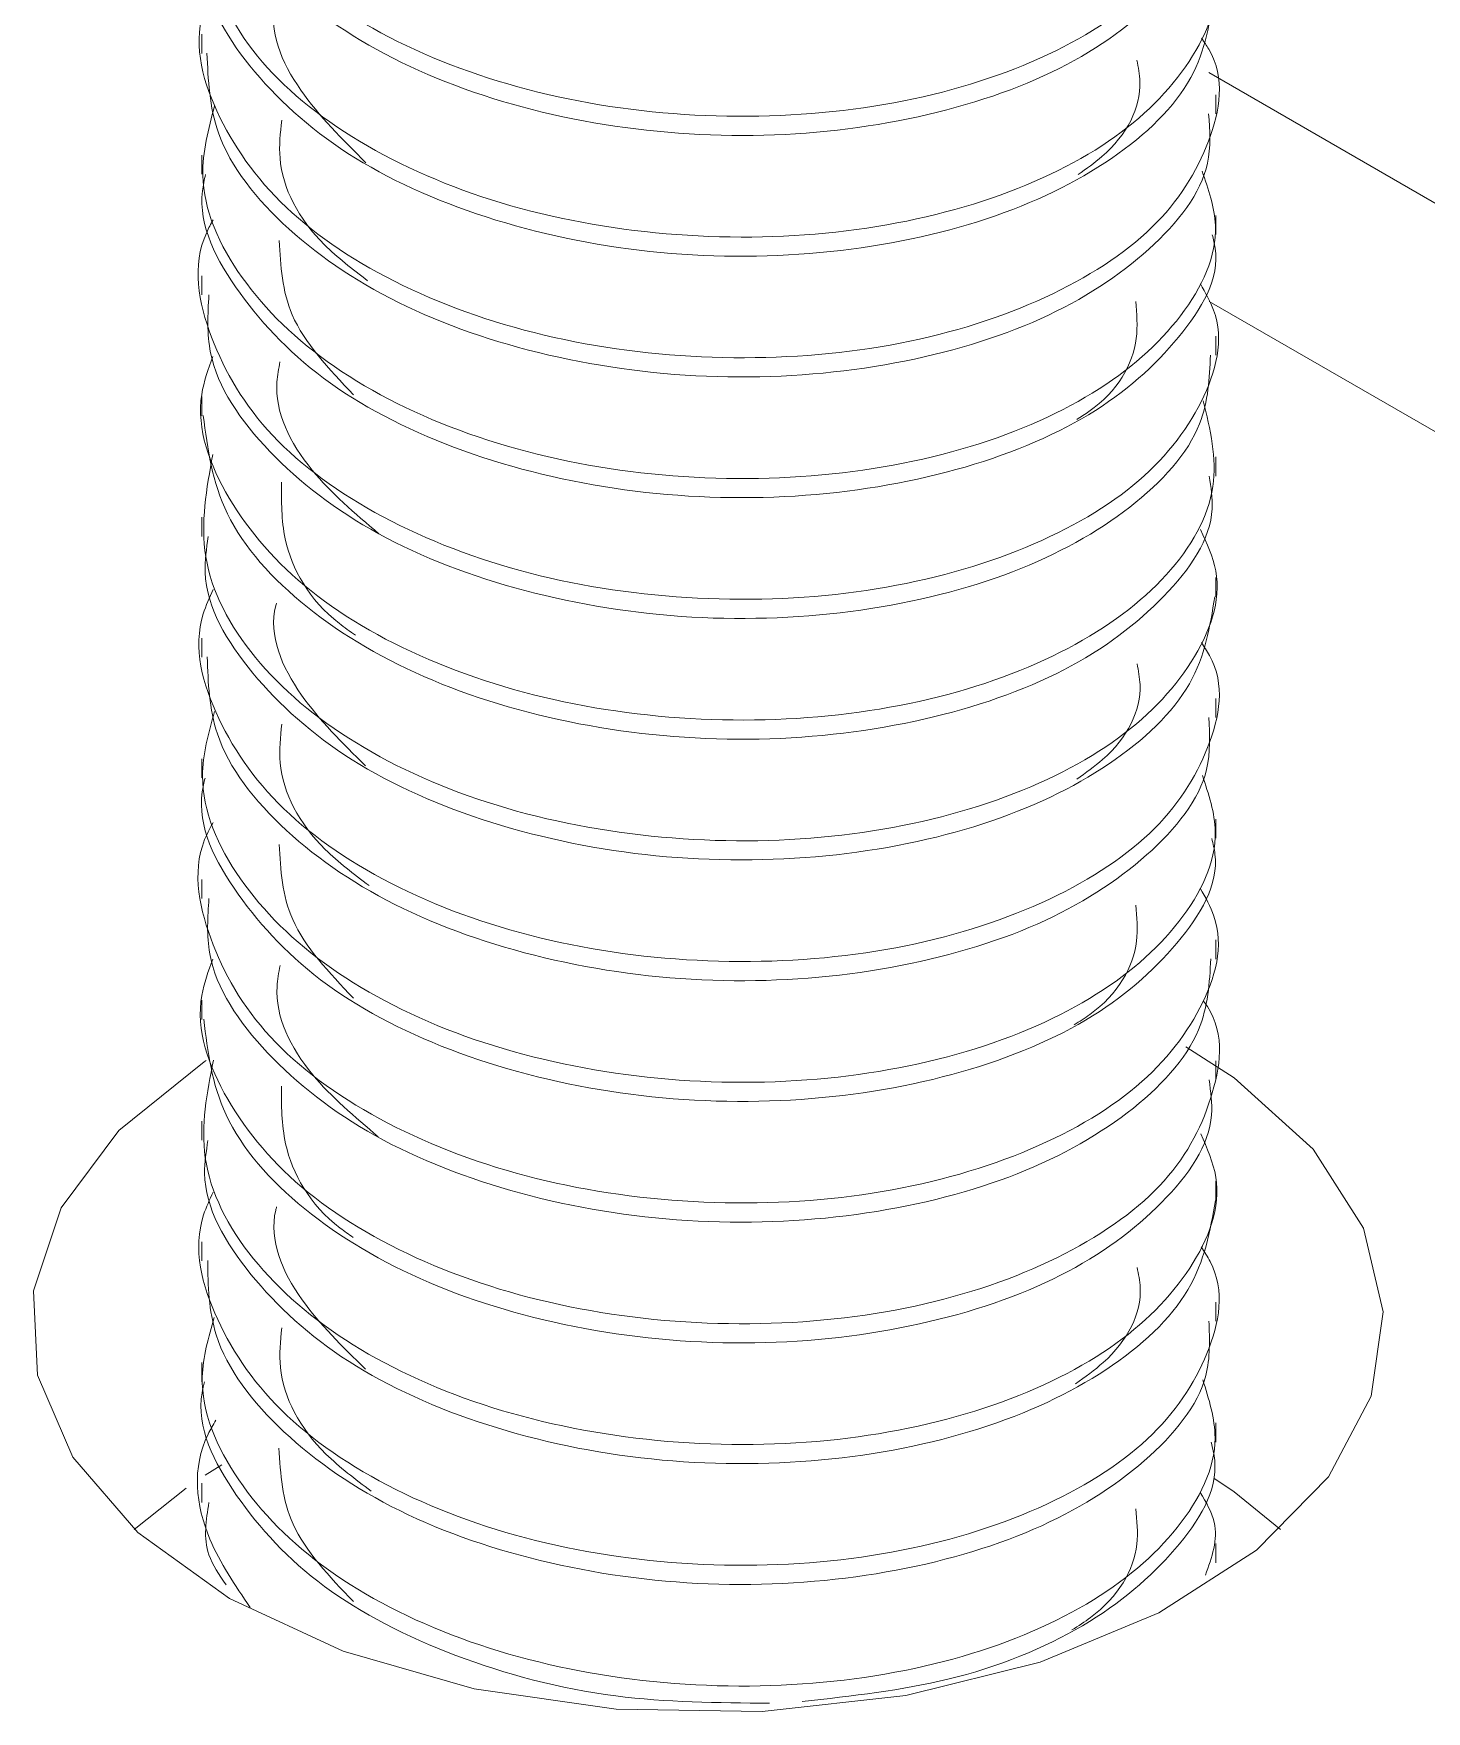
# Model space of a CAD drawing. Extents: x -976302 to -776254, y 5665 to 231437.
# Drawn here: x -787115.3 to -787032.4, y 80537.9 to 80637.8 of the extents above; entities that cross this region are included whole.
import ezdxf

# ---------------------------------------------------------------- set-up
doc = ezdxf.new("R2010")
doc.units = 0
doc.header["$LTSCALE"] = 1000
doc.header["$MEASUREMENT"] = 0

msp = doc.modelspace()

# ---------------------------------------------------------------- linework, layer by layer
at = {"linetype": 'Continuous', "lineweight": 15}
for p, q in [((-787105.33, 80637.789), (-787105.33, 80636.648)), ((-787105.33, 80637.789), (-787105.33, 80636.648)), ((-786916.319, 80561.012), (-787045.367, 80635.51)), ((-786916.319, 80561.012), (-787045.367, 80635.51)), ((-787044.943, 80633.055), (-787044.943, 80634.189)), ((-787044.943, 80633.055), (-787044.943, 80634.189)), ((-787105.33, 80630.597), (-787105.33, 80629.455)), ((-787105.33, 80630.597), (-787105.33, 80629.455)), ((-787044.943, 80625.86), (-787044.943, 80627.004)), ((-787044.943, 80625.86), (-787044.943, 80627.004)), ((-787105.33, 80623.404), (-787105.33, 80622.269)), ((-787105.33, 80623.404), (-787105.33, 80622.269)), ((-786936.446, 80559.019), (-787045.341, 80621.883)), ((-786936.446, 80559.019), (-787045.341, 80621.883)), ((-787044.943, 80618.67), (-787044.943, 80619.809)), ((-787044.943, 80618.67), (-787044.943, 80619.809)), ((-787105.33, 80616.219), (-787105.33, 80615.072)), ((-787105.33, 80616.219), (-787105.33, 80615.072)), ((-787044.943, 80611.482), (-787044.943, 80612.619)), ((-787044.943, 80611.482), (-787044.943, 80612.619)), ((-787105.33, 80609.022), (-787105.33, 80607.886)), ((-787105.33, 80609.022), (-787105.33, 80607.886)), ((-787044.943, 80604.285), (-787044.943, 80605.432)), ((-787044.943, 80604.285), (-787044.943, 80605.432)), ((-787105.33, 80601.834), (-787105.33, 80600.695)), ((-787105.33, 80601.834), (-787105.33, 80600.695)), ((-787044.943, 80597.101), (-787044.943, 80598.236)), ((-787044.943, 80597.101), (-787044.943, 80598.236)), ((-787105.33, 80594.644), (-787105.33, 80593.501)), ((-787105.33, 80594.644), (-787105.33, 80593.501)), ((-787044.943, 80589.907), (-787044.943, 80591.05)), ((-787044.943, 80589.907), (-787044.943, 80591.05)), ((-787105.33, 80587.45), (-787105.33, 80586.315)), ((-787105.33, 80587.45), (-787105.33, 80586.315)), ((-787044.943, 80582.716), (-787044.943, 80583.856)), ((-787044.943, 80582.716), (-787044.943, 80583.856)), ((-787105.33, 80580.265), (-787105.33, 80579.119)), ((-787105.33, 80580.265), (-787105.33, 80579.119)), ((-787044.943, 80575.528), (-787044.943, 80576.664)), ((-787044.943, 80575.528), (-787044.943, 80576.664)), ((-787105.33, 80573.068), (-787105.33, 80571.932)), ((-787105.33, 80573.068), (-787105.33, 80571.932)), ((-787044.943, 80568.331), (-787044.943, 80569.479)), ((-787044.943, 80568.331), (-787044.943, 80569.479)), ((-787105.33, 80565.88), (-787105.33, 80564.741)), ((-787105.33, 80565.88), (-787105.33, 80564.741)), ((-787044.943, 80561.147), (-787044.943, 80562.282)), ((-787044.943, 80561.147), (-787044.943, 80562.282)), ((-787105.33, 80558.69), (-787105.33, 80557.546)), ((-787105.33, 80558.69), (-787105.33, 80557.546)), ((-787044.943, 80553.953), (-787044.943, 80555.095)), ((-787044.943, 80553.953), (-787044.943, 80555.095)), ((-787104.128, 80552.594), (-787105.119, 80551.982)), ((-787104.128, 80552.594), (-787105.119, 80551.982)), ((-787106.265, 80551.216), (-787109.349, 80548.746)), ((-787106.265, 80551.216), (-787109.349, 80548.746)), ((-787105.33, 80551.496), (-787105.33, 80550.361)), ((-787105.33, 80551.496), (-787105.33, 80550.361)), ((-787044.943, 80546.762), (-787044.943, 80547.902)), ((-787044.943, 80546.762), (-787044.943, 80547.902))]:
    msp.add_line(p, q, dxfattribs=at)
at = {"linetype": 'Continuous', "lineweight": 15, "flags": 128}
for points in [[(-787046.732, 80577.494), (-787043.843, 80575.634), (-787039.155, 80571.399), (-787036.153, 80566.682), (-787034.978, 80561.703), (-787035.684, 80556.694), (-787038.239, 80551.89), (-787042.524, 80547.515), (-787048.337, 80543.774), (-787055.407, 80540.843), (-787063.404, 80538.857), (-787071.953, 80537.91), (-787080.655, 80538.046), (-787089.103, 80539.259), (-787096.902, 80541.491), (-787103.687, 80544.64)], [(-787046.732, 80577.494), (-787043.843, 80575.634), (-787039.155, 80571.399), (-787036.153, 80566.682), (-787034.978, 80561.703), (-787035.684, 80556.694), (-787038.239, 80551.89), (-787042.524, 80547.515), (-787048.337, 80543.774), (-787055.407, 80540.843), (-787063.404, 80538.857), (-787071.953, 80537.91), (-787080.655, 80538.046), (-787089.103, 80539.259), (-787096.902, 80541.491), (-787103.687, 80544.64)], [(-787103.687, 80544.64), (-787109.141, 80548.557), (-787113.009, 80553.059), (-787115.11, 80557.936), (-787115.346, 80562.96), (-787113.705, 80567.895), (-787110.265, 80572.511), (-787105.187, 80576.593), (-787105.07, 80576.668)], [(-787103.687, 80544.64), (-787109.141, 80548.557), (-787113.009, 80553.059), (-787115.11, 80557.936), (-787115.346, 80562.96), (-787113.705, 80567.895), (-787110.265, 80572.511), (-787105.187, 80576.593), (-787105.07, 80576.668)], [(-787041.093, 80548.746), (-787043.843, 80550.98), (-787045.053, 80551.808)], [(-787041.093, 80548.746), (-787043.843, 80550.98), (-787045.053, 80551.808)]]:
    msp.add_lwpolyline(points, dxfattribs=at)
at = {"linetype": 'Continuous', "lineweight": 15}
for points, knots in [([(-787104.682, 80654.497), (-787104.951, 80653.71), (-787105.92, 80650.881), (-787104.011, 80645.818), (-787099.141, 80640.27), (-787091.348, 80635.901), (-787081.78, 80633.267), (-787071.444, 80632.604), (-787061.538, 80633.892), (-787053.14, 80637.053), (-787047.317, 80641.519), (-787044.442, 80646.71), (-787045.302, 80650.106), (-787045.701, 80651.683)], [0, 0, 0, 0, 0.037575, 0.135097, 0.232643, 0.330163, 0.427695, 0.525225, 0.622748, 0.720288, 0.817806, 0.915356, 1, 1, 1, 1]), ([(-787104.682, 80654.497), (-787104.951, 80653.71), (-787105.92, 80650.881), (-787104.011, 80645.818), (-787099.141, 80640.27), (-787091.348, 80635.901), (-787081.78, 80633.267), (-787071.444, 80632.604), (-787061.538, 80633.892), (-787053.14, 80637.053), (-787047.317, 80641.519), (-787044.442, 80646.71), (-787045.302, 80650.106), (-787045.701, 80651.683)], [0, 0, 0, 0, 0.037575, 0.135097, 0.232643, 0.330163, 0.427695, 0.525225, 0.622748, 0.720288, 0.817806, 0.915356, 1, 1, 1, 1]), ([(-787045.322, 80647.423), (-787045.217, 80646.823), (-787044.792, 80644.396), (-787047.561, 80640.259), (-787053.363, 80635.735), (-787061.858, 80632.72), (-787071.793, 80631.437), (-787082.117, 80632.203), (-787091.666, 80634.896), (-787099.28, 80639.274), (-787104.381, 80644.885), (-787104.987, 80648.999), (-787105.286, 80651.029)], [0, 0, 0, 0, 0.035306, 0.1428, 0.250314, 0.357803, 0.465326, 0.57282, 0.680326, 0.787822, 0.895312, 1, 1, 1, 1]), ([(-787045.322, 80647.423), (-787045.217, 80646.823), (-787044.792, 80644.396), (-787047.561, 80640.259), (-787053.363, 80635.735), (-787061.858, 80632.72), (-787071.793, 80631.437), (-787082.117, 80632.203), (-787091.666, 80634.896), (-787099.28, 80639.274), (-787104.381, 80644.885), (-787104.987, 80648.999), (-787105.286, 80651.029)], [0, 0, 0, 0, 0.035306, 0.1428, 0.250314, 0.357803, 0.465326, 0.57282, 0.680326, 0.787822, 0.895312, 1, 1, 1, 1]), ([(-787104.687, 80648.748), (-787104.697, 80648.732), (-787105.936, 80646.769), (-787105.377, 80642.378), (-787102.591, 80636.33), (-787096.31, 80631.187), (-787087.744, 80627.434), (-787077.723, 80625.588), (-787067.417, 80625.679), (-787057.993, 80627.753), (-787050.455, 80631.493), (-787045.899, 80636.376), (-787044.294, 80640.955), (-787045.49, 80643.498), (-787045.854, 80644.274)], [0, 0, 0, 0, 0.000758, 0.096482, 0.192203, 0.287937, 0.383651, 0.479398, 0.575117, 0.67085, 0.76657, 0.862288, 0.958025, 1, 1, 1, 1]), ([(-787104.687, 80648.748), (-787104.697, 80648.732), (-787105.936, 80646.769), (-787105.377, 80642.378), (-787102.591, 80636.33), (-787096.31, 80631.187), (-787087.744, 80627.434), (-787077.723, 80625.588), (-787067.417, 80625.679), (-787057.993, 80627.753), (-787050.455, 80631.493), (-787045.899, 80636.376), (-787044.294, 80640.955), (-787045.49, 80643.498), (-787045.854, 80644.274)], [0, 0, 0, 0, 0.000758, 0.096482, 0.192203, 0.287937, 0.383651, 0.479398, 0.575117, 0.67085, 0.76657, 0.862288, 0.958025, 1, 1, 1, 1]), ([(-787045.047, 80640.248), (-787045.296, 80638.539), (-787045.812, 80635.001), (-787050.749, 80630.184), (-787058.264, 80626.52), (-787067.761, 80624.529), (-787078.076, 80624.456), (-787088.046, 80626.436), (-787096.619, 80630.16), (-787102.541, 80635.41), (-787105.426, 80640.208), (-787105.035, 80643.063), (-787104.931, 80643.83)], [0, 0, 0, 0, 0.100501, 0.208013, 0.315499, 0.422994, 0.530492, 0.63798, 0.745491, 0.852975, 0.96049, 1, 1, 1, 1]), ([(-787045.047, 80640.248), (-787045.296, 80638.539), (-787045.812, 80635.001), (-787050.749, 80630.184), (-787058.264, 80626.52), (-787067.761, 80624.529), (-787078.076, 80624.456), (-787088.046, 80626.436), (-787096.619, 80630.16), (-787102.541, 80635.41), (-787105.426, 80640.208), (-787105.035, 80643.063), (-787104.931, 80643.83)], [0, 0, 0, 0, 0.100501, 0.208013, 0.315499, 0.422994, 0.530492, 0.63798, 0.745491, 0.852975, 0.96049, 1, 1, 1, 1]), ([(-787104.647, 80640.618), (-787104.877, 80640.102), (-787106.005, 80637.574), (-787104.636, 80632.721), (-787100.46, 80626.971), (-787093.162, 80622.317), (-787083.899, 80619.273), (-787073.626, 80618.206), (-787063.526, 80619.071), (-787054.755, 80621.876), (-787048.204, 80626.117), (-787045.014, 80631.333), (-787044.319, 80635.408), (-787045.639, 80637.332), (-787045.789, 80637.549)], [0, 0, 0, 0, 0.024655, 0.120953, 0.217267, 0.313565, 0.409863, 0.506178, 0.602474, 0.698797, 0.795092, 0.891407, 0.987708, 1, 1, 1, 1]), ([(-787104.647, 80640.618), (-787104.877, 80640.102), (-787106.005, 80637.574), (-787104.636, 80632.721), (-787100.46, 80626.971), (-787093.162, 80622.317), (-787083.899, 80619.273), (-787073.626, 80618.206), (-787063.526, 80619.071), (-787054.755, 80621.876), (-787048.204, 80626.117), (-787045.014, 80631.333), (-787044.319, 80635.408), (-787045.639, 80637.332), (-787045.789, 80637.549)], [0, 0, 0, 0, 0.024655, 0.120953, 0.217267, 0.313565, 0.409863, 0.506178, 0.602474, 0.698797, 0.795092, 0.891407, 0.987708, 1, 1, 1, 1]), ([(-787100.903, 80639.866), (-787100.911, 80639.837), (-787101.395, 80638.037), (-787099.885, 80634.439), (-787096.95, 80631.526), (-787095.552, 80630.139)], [0, 0, 0, 0, 0.008523, 0.527581, 1, 1, 1, 1]), ([(-787100.903, 80639.866), (-787100.911, 80639.837), (-787101.395, 80638.037), (-787099.885, 80634.439), (-787096.95, 80631.526), (-787095.552, 80630.139)], [0, 0, 0, 0, 0.008523, 0.527581, 1, 1, 1, 1]), ([(-787045.37, 80633.058), (-787045.301, 80632.067), (-787045.105, 80629.242), (-787048.535, 80624.834), (-787054.978, 80620.58), (-787063.859, 80617.917), (-787073.977, 80617.038), (-787084.226, 80618.242), (-787093.477, 80621.298), (-787100.545, 80626.007), (-787104.789, 80631.374), (-787104.95, 80635.065), (-787105.02, 80636.664)], [0, 0, 0, 0, 0.058031, 0.165513, 0.272997, 0.380466, 0.487971, 0.595446, 0.702943, 0.810416, 0.917896, 1, 1, 1, 1]), ([(-787045.37, 80633.058), (-787045.301, 80632.067), (-787045.105, 80629.242), (-787048.535, 80624.834), (-787054.978, 80620.58), (-787063.859, 80617.917), (-787073.977, 80617.038), (-787084.226, 80618.242), (-787093.477, 80621.298), (-787100.545, 80626.007), (-787104.789, 80631.374), (-787104.95, 80635.065), (-787105.02, 80636.664)], [0, 0, 0, 0, 0.058031, 0.165513, 0.272997, 0.380466, 0.487971, 0.595446, 0.702943, 0.810416, 0.917896, 1, 1, 1, 1]), ([(-787053.14, 80629.436), (-787052.651, 80629.784), (-787050.458, 80631.344), (-787049.184, 80633.87), (-787049.56, 80635.826), (-787049.643, 80636.256)], [0, 0, 0, 0, 0.182982, 0.82058, 1, 1, 1, 1]), ([(-787053.14, 80629.436), (-787052.651, 80629.784), (-787050.458, 80631.344), (-787049.184, 80633.87), (-787049.56, 80635.826), (-787049.643, 80636.256)], [0, 0, 0, 0, 0.182982, 0.82058, 1, 1, 1, 1]), ([(-787104.565, 80633.521), (-787104.929, 80632.149), (-787105.842, 80628.713), (-787103.369, 80623.15), (-787097.881, 80617.793), (-787089.695, 80613.696), (-787079.898, 80611.429), (-787069.552, 80611.117), (-787059.851, 80612.775), (-787051.834, 80616.218), (-787046.599, 80620.886), (-787044.38, 80625.686), (-787045.385, 80628.561), (-787045.761, 80629.639)], [0, 0, 0, 0, 0.0647326, 0.1621463, 0.2595847, 0.3569968, 0.4544312, 0.551848, 0.649269, 0.7466919, 0.8441017, 0.9415438, 1, 1, 1, 1]), ([(-787104.565, 80633.521), (-787104.929, 80632.149), (-787105.842, 80628.713), (-787103.369, 80623.15), (-787097.881, 80617.793), (-787089.695, 80613.696), (-787079.898, 80611.429), (-787069.552, 80611.117), (-787059.851, 80612.775), (-787051.834, 80616.218), (-787046.599, 80620.886), (-787044.38, 80625.686), (-787045.385, 80628.561), (-787045.761, 80629.639)], [0, 0, 0, 0, 0.0647326, 0.1621463, 0.2595847, 0.3569968, 0.4544312, 0.551848, 0.649269, 0.7466919, 0.8441017, 0.9415438, 1, 1, 1, 1]), ([(-787100.569, 80632.666), (-787100.65, 80631.915), (-787100.922, 80629.371), (-787099.104, 80625.907), (-787096.359, 80623.806), (-787095.456, 80623.115)], [0, 0, 0, 0, 0.219219, 0.743262, 1, 1, 1, 1]), ([(-787100.569, 80632.666), (-787100.65, 80631.915), (-787100.922, 80629.371), (-787099.104, 80625.907), (-787096.359, 80623.806), (-787095.456, 80623.115)], [0, 0, 0, 0, 0.219219, 0.743262, 1, 1, 1, 1]), ([(-787045.154, 80625.845), (-787045.087, 80625.584), (-787044.55, 80623.508), (-787046.84, 80619.622), (-787052.036, 80614.9), (-787060.163, 80611.577), (-787069.895, 80609.958), (-787080.248, 80610.332), (-787089.994, 80612.698), (-787098.149, 80616.777), (-787103.386, 80622.257), (-787105.707, 80626.717), (-787105.176, 80629.115), (-787105.104, 80629.44)], [0, 0, 0, 0, 0.015502, 0.123007, 0.230542, 0.338046, 0.445572, 0.553082, 0.660595, 0.768113, 0.875614, 0.983153, 1, 1, 1, 1]), ([(-787045.154, 80625.845), (-787045.087, 80625.584), (-787044.55, 80623.508), (-787046.84, 80619.622), (-787052.036, 80614.9), (-787060.163, 80611.577), (-787069.895, 80609.958), (-787080.248, 80610.332), (-787089.994, 80612.698), (-787098.149, 80616.777), (-787103.386, 80622.257), (-787105.707, 80626.717), (-787105.176, 80629.115), (-787105.104, 80629.44)], [0, 0, 0, 0, 0.015502, 0.123007, 0.230542, 0.338046, 0.445572, 0.553082, 0.660595, 0.768113, 0.875614, 0.983153, 1, 1, 1, 1]), ([(-787104.651, 80626.735), (-787104.786, 80626.489), (-787106.004, 80624.263), (-787105.103, 80619.649), (-787101.654, 80613.725), (-787094.885, 80608.803), (-787085.974, 80605.369), (-787075.813, 80603.89), (-787065.58, 80604.339), (-787056.44, 80606.764), (-787049.35, 80610.745), (-787045.415, 80615.797), (-787044.277, 80620.151), (-787045.569, 80622.404), (-787045.863, 80622.917)], [0, 0, 0, 0, 0.0119514, 0.1079233, 0.2039016, 0.2998783, 0.3958444, 0.4918406, 0.5878113, 0.6838034, 0.7797719, 0.8757487, 0.9717289, 1, 1, 1, 1]), ([(-787104.651, 80626.735), (-787104.786, 80626.489), (-787106.004, 80624.263), (-787105.103, 80619.649), (-787101.654, 80613.725), (-787094.885, 80608.803), (-787085.974, 80605.369), (-787075.813, 80603.89), (-787065.58, 80604.339), (-787056.44, 80606.764), (-787049.35, 80610.745), (-787045.415, 80615.797), (-787044.277, 80620.151), (-787045.569, 80622.404), (-787045.863, 80622.917)], [0, 0, 0, 0, 0.0119514, 0.1079233, 0.2039016, 0.2998783, 0.3958444, 0.4918406, 0.5878113, 0.6838034, 0.7797719, 0.8757487, 0.9717289, 1, 1, 1, 1]), ([(-787100.712, 80625.498), (-787100.631, 80623.996), (-787100.454, 80620.716), (-787097.759, 80617.864), (-787096.298, 80616.318)], [0, 0, 0, 0, 0.457781, 1, 1, 1, 1]), ([(-787100.712, 80625.498), (-787100.631, 80623.996), (-787100.454, 80620.716), (-787097.759, 80617.864), (-787096.298, 80616.318)], [0, 0, 0, 0, 0.457781, 1, 1, 1, 1]), ([(-787045.263, 80618.686), (-787045.323, 80617.308), (-787045.461, 80614.095), (-787049.656, 80609.449), (-787056.691, 80605.498), (-787065.92, 80603.192), (-787076.166, 80602.735), (-787086.288, 80604.362), (-787095.196, 80607.776), (-787101.674, 80612.788), (-787105.148, 80617.867), (-787104.969, 80621.116), (-787104.905, 80622.273)], [0, 0, 0, 0, 0.08074, 0.18823, 0.295704, 0.403178, 0.510672, 0.618145, 0.725647, 0.833118, 0.940608, 1, 1, 1, 1]), ([(-787045.263, 80618.686), (-787045.323, 80617.308), (-787045.461, 80614.095), (-787049.656, 80609.449), (-787056.691, 80605.498), (-787065.92, 80603.192), (-787076.166, 80602.735), (-787086.288, 80604.362), (-787095.196, 80607.776), (-787101.674, 80612.788), (-787105.148, 80617.867), (-787104.969, 80621.116), (-787104.905, 80622.273)], [0, 0, 0, 0, 0.08074, 0.18823, 0.295704, 0.403178, 0.510672, 0.618145, 0.725647, 0.833118, 0.940608, 1, 1, 1, 1]), ([(-787053.227, 80614.842), (-787052.978, 80615), (-787050.901, 80616.317), (-787049.454, 80618.885), (-787049.649, 80621.151), (-787049.712, 80621.884)], [0, 0, 0, 0, 0.084318, 0.703932, 1, 1, 1, 1]), ([(-787053.227, 80614.842), (-787052.978, 80615), (-787050.901, 80616.317), (-787049.454, 80618.885), (-787049.649, 80621.151), (-787049.712, 80621.884)], [0, 0, 0, 0, 0.084318, 0.703932, 1, 1, 1, 1]), ([(-787104.675, 80618.606), (-787104.943, 80617.854), (-787105.936, 80615.062), (-787104.098, 80610.024), (-787099.313, 80604.449), (-787091.58, 80600.043), (-787082.048, 80597.357), (-787071.717, 80596.644), (-787061.784, 80597.878), (-787053.335, 80600.996), (-787047.427, 80605.433), (-787044.433, 80610.731), (-787045.282, 80614.257), (-787045.692, 80615.961)], [0, 0, 0, 0, 0.035824, 0.132852, 0.229904, 0.326931, 0.423968, 0.521004, 0.618033, 0.71508, 0.812105, 0.90916, 1, 1, 1, 1]), ([(-787104.675, 80618.606), (-787104.943, 80617.854), (-787105.936, 80615.062), (-787104.098, 80610.024), (-787099.313, 80604.449), (-787091.58, 80600.043), (-787082.048, 80597.357), (-787071.717, 80596.644), (-787061.784, 80597.878), (-787053.335, 80600.996), (-787047.427, 80605.433), (-787044.433, 80610.731), (-787045.282, 80614.257), (-787045.692, 80615.961)], [0, 0, 0, 0, 0.035824, 0.132852, 0.229904, 0.326931, 0.423968, 0.521004, 0.618033, 0.71508, 0.812105, 0.90916, 1, 1, 1, 1]), ([(-787100.673, 80618.278), (-787100.75, 80617.882), (-787101.171, 80615.701), (-787099.359, 80611.938), (-787096.214, 80609.258), (-787094.785, 80608.04)], [0, 0, 0, 0, 0.108086, 0.594635, 1, 1, 1, 1]), ([(-787100.673, 80618.278), (-787100.75, 80617.882), (-787101.171, 80615.701), (-787099.359, 80611.938), (-787096.214, 80609.258), (-787094.785, 80608.04)], [0, 0, 0, 0, 0.108086, 0.594635, 1, 1, 1, 1]), ([(-787045.336, 80611.471), (-787045.231, 80610.822), (-787044.829, 80608.345), (-787047.675, 80604.172), (-787053.56, 80599.68), (-787062.105, 80596.709), (-787072.067, 80595.476), (-787082.383, 80596.297), (-787091.898, 80599.036), (-787099.446, 80603.457), (-787104.435, 80609.04), (-787104.98, 80613.103), (-787105.245, 80615.079)], [0, 0, 0, 0, 0.038153, 0.145645, 0.253154, 0.360639, 0.46816, 0.575651, 0.683154, 0.790646, 0.898134, 1, 1, 1, 1]), ([(-787045.336, 80611.471), (-787045.231, 80610.822), (-787044.829, 80608.345), (-787047.675, 80604.172), (-787053.56, 80599.68), (-787062.105, 80596.709), (-787072.067, 80595.476), (-787082.383, 80596.297), (-787091.898, 80599.036), (-787099.446, 80603.457), (-787104.435, 80609.04), (-787104.98, 80613.103), (-787105.245, 80615.079)], [0, 0, 0, 0, 0.038153, 0.145645, 0.253154, 0.360639, 0.46816, 0.575651, 0.683154, 0.790646, 0.898134, 1, 1, 1, 1]), ([(-787104.671, 80612.762), (-787105.043, 80610.727), (-787105.798, 80606.608), (-787102.605, 80600.51), (-787096.537, 80595.358), (-787087.986, 80591.555), (-787077.999, 80589.657), (-787067.682, 80589.698), (-787058.221, 80591.72), (-787050.622, 80595.424), (-787045.978, 80600.282), (-787044.301, 80604.89), (-787045.477, 80607.475), (-787045.848, 80608.289)], [0, 0, 0, 0, 0.093569, 0.189391, 0.285226, 0.381042, 0.476889, 0.572709, 0.668542, 0.764363, 0.860181, 0.956021, 1, 1, 1, 1]), ([(-787104.671, 80612.762), (-787105.043, 80610.727), (-787105.798, 80606.608), (-787102.605, 80600.51), (-787096.537, 80595.358), (-787087.986, 80591.555), (-787077.999, 80589.657), (-787067.682, 80589.698), (-787058.221, 80591.72), (-787050.622, 80595.424), (-787045.978, 80600.282), (-787044.301, 80604.89), (-787045.477, 80607.475), (-787045.848, 80608.289)], [0, 0, 0, 0, 0.093569, 0.189391, 0.285226, 0.381042, 0.476889, 0.572709, 0.668542, 0.764363, 0.860181, 0.956021, 1, 1, 1, 1]), ([(-787100.583, 80611.108), (-787100.589, 80609.984), (-787100.605, 80607.064), (-787098.777, 80603.821), (-787096.503, 80602.23), (-787096.175, 80602.001)], [0, 0, 0, 0, 0.348781, 0.906161, 1, 1, 1, 1]), ([(-787100.583, 80611.108), (-787100.589, 80609.984), (-787100.605, 80607.064), (-787098.777, 80603.821), (-787096.503, 80602.23), (-787096.175, 80602.001)], [0, 0, 0, 0, 0.348781, 0.906161, 1, 1, 1, 1]), ([(-787045.007, 80604.291), (-787045.289, 80602.535), (-787045.865, 80598.952), (-787050.914, 80594.113), (-787058.495, 80590.491), (-787068.027, 80588.546), (-787078.349, 80588.529), (-787088.294, 80590.559), (-787096.817, 80594.328), (-787102.656, 80599.608), (-787105.463, 80604.366), (-787105.049, 80607.163), (-787104.944, 80607.874)], [0, 0, 0, 0, 0.103323, 0.210839, 0.318328, 0.425827, 0.533328, 0.640819, 0.748331, 0.855819, 0.963338, 1, 1, 1, 1]), ([(-787045.007, 80604.291), (-787045.289, 80602.535), (-787045.865, 80598.952), (-787050.914, 80594.113), (-787058.495, 80590.491), (-787068.027, 80588.546), (-787078.349, 80588.529), (-787088.294, 80590.559), (-787096.817, 80594.328), (-787102.656, 80599.608), (-787105.463, 80604.366), (-787105.049, 80607.163), (-787104.944, 80607.874)], [0, 0, 0, 0, 0.103323, 0.210839, 0.318328, 0.425827, 0.533328, 0.640819, 0.748331, 0.855819, 0.963338, 1, 1, 1, 1]), ([(-787104.646, 80604.726), (-787104.867, 80604.245), (-787106.01, 80601.754), (-787104.703, 80596.93), (-787100.617, 80591.157), (-787093.383, 80586.468), (-787084.162, 80583.374), (-787073.9, 80582.256), (-787063.78, 80583.068), (-787054.96, 80585.827), (-787048.341, 80590.036), (-787045.055, 80595.234), (-787044.311, 80599.345), (-787045.632, 80601.309), (-787045.803, 80601.563)], [0, 0, 0, 0, 0.023068, 0.119323, 0.215593, 0.311847, 0.408102, 0.504374, 0.600628, 0.696907, 0.793159, 0.889429, 0.985688, 1, 1, 1, 1]), ([(-787104.646, 80604.726), (-787104.867, 80604.245), (-787106.01, 80601.754), (-787104.703, 80596.93), (-787100.617, 80591.157), (-787093.383, 80586.468), (-787084.162, 80583.374), (-787073.9, 80582.256), (-787063.78, 80583.068), (-787054.96, 80585.827), (-787048.341, 80590.036), (-787045.055, 80595.234), (-787044.311, 80599.345), (-787045.632, 80601.309), (-787045.803, 80601.563)], [0, 0, 0, 0, 0.023068, 0.119323, 0.215593, 0.311847, 0.408102, 0.504374, 0.600628, 0.696907, 0.793159, 0.889429, 0.985688, 1, 1, 1, 1]), ([(-787100.888, 80603.91), (-787100.901, 80603.862), (-787101.384, 80602.042), (-787099.875, 80598.459), (-787096.949, 80595.579), (-787095.57, 80594.221)], [0, 0, 0, 0, 0.014172, 0.53506, 1, 1, 1, 1]), ([(-787100.888, 80603.91), (-787100.901, 80603.862), (-787101.384, 80602.042), (-787099.875, 80598.459), (-787096.949, 80595.579), (-787095.57, 80594.221)], [0, 0, 0, 0, 0.014172, 0.53506, 1, 1, 1, 1]), ([(-787045.365, 80597.106), (-787045.307, 80596.067), (-787045.147, 80593.192), (-787048.667, 80588.752), (-787055.187, 80584.534), (-787064.115, 80581.916), (-787074.251, 80581.088), (-787084.487, 80582.347), (-787093.697, 80585.448), (-787100.694, 80590.196), (-787104.836, 80595.53), (-787104.95, 80599.166), (-787104.998, 80600.71)], [0, 0, 0, 0, 0.060881, 0.168363, 0.275845, 0.383313, 0.490817, 0.598291, 0.705788, 0.813259, 0.920739, 1, 1, 1, 1]), ([(-787045.365, 80597.106), (-787045.307, 80596.067), (-787045.147, 80593.192), (-787048.667, 80588.752), (-787055.187, 80584.534), (-787064.115, 80581.916), (-787074.251, 80581.088), (-787084.487, 80582.347), (-787093.697, 80585.448), (-787100.694, 80590.196), (-787104.836, 80595.53), (-787104.95, 80599.166), (-787104.998, 80600.71)], [0, 0, 0, 0, 0.060881, 0.168363, 0.275845, 0.383313, 0.490817, 0.598291, 0.705788, 0.813259, 0.920739, 1, 1, 1, 1]), ([(-787053.22, 80593.427), (-787052.688, 80593.807), (-787050.457, 80595.4), (-787049.17, 80597.95), (-787049.554, 80599.889), (-787049.635, 80600.302)], [0, 0, 0, 0, 0.197741, 0.829193, 1, 1, 1, 1]), ([(-787053.22, 80593.427), (-787052.688, 80593.807), (-787050.457, 80595.4), (-787049.17, 80597.95), (-787049.554, 80599.889), (-787049.635, 80600.302)], [0, 0, 0, 0, 0.197741, 0.829193, 1, 1, 1, 1]), ([(-787104.573, 80597.45), (-787104.926, 80596.173), (-787105.851, 80592.835), (-787103.469, 80587.352), (-787098.067, 80581.966), (-787089.936, 80577.829), (-787080.17, 80575.509), (-787069.822, 80575.147), (-787060.089, 80576.752), (-787052.015, 80580.156), (-787046.697, 80584.796), (-787044.396, 80589.621), (-787045.37, 80592.536), (-787045.744, 80593.652)], [0, 0, 0, 0, 0.0605009, 0.158152, 0.2558287, 0.3534783, 0.4511488, 0.5488035, 0.6464612, 0.7441229, 0.84177, 0.9394504, 1, 1, 1, 1]), ([(-787104.573, 80597.45), (-787104.926, 80596.173), (-787105.851, 80592.835), (-787103.469, 80587.352), (-787098.067, 80581.966), (-787089.936, 80577.829), (-787080.17, 80575.509), (-787069.822, 80575.147), (-787060.089, 80576.752), (-787052.015, 80580.156), (-787046.697, 80584.796), (-787044.396, 80589.621), (-787045.37, 80592.536), (-787045.744, 80593.652)], [0, 0, 0, 0, 0.0605009, 0.158152, 0.2558287, 0.3534783, 0.4511488, 0.5488035, 0.6464612, 0.7441229, 0.84177, 0.9394504, 1, 1, 1, 1]), ([(-787100.567, 80596.713), (-787100.646, 80595.942), (-787100.908, 80593.377), (-787099.057, 80589.889), (-787096.286, 80587.785), (-787095.368, 80587.088)], [0, 0, 0, 0, 0.222966, 0.742397, 1, 1, 1, 1]), ([(-787100.567, 80596.713), (-787100.646, 80595.942), (-787100.908, 80593.377), (-787099.057, 80589.889), (-787096.286, 80587.785), (-787095.368, 80587.088)], [0, 0, 0, 0, 0.222966, 0.742397, 1, 1, 1, 1]), ([(-787045.185, 80589.891), (-787045.109, 80589.581), (-787044.583, 80587.456), (-787046.936, 80583.533), (-787052.221, 80578.837), (-787060.403, 80575.558), (-787070.166, 80573.986), (-787080.519, 80574.417), (-787090.233, 80576.83), (-787098.333, 80580.953), (-787103.48, 80586.458), (-787105.74, 80590.876), (-787105.198, 80593.217), (-787105.136, 80593.487)], [0, 0, 0, 0, 0.018334, 0.12584, 0.233374, 0.340878, 0.448405, 0.555915, 0.663428, 0.770945, 0.878446, 0.985984, 1, 1, 1, 1]), ([(-787045.185, 80589.891), (-787045.109, 80589.581), (-787044.583, 80587.456), (-787046.936, 80583.533), (-787052.221, 80578.837), (-787060.403, 80575.558), (-787070.166, 80573.986), (-787080.519, 80574.417), (-787090.233, 80576.83), (-787098.333, 80580.953), (-787103.48, 80586.458), (-787105.74, 80590.876), (-787105.198, 80593.217), (-787105.136, 80593.487)], [0, 0, 0, 0, 0.018334, 0.12584, 0.233374, 0.340878, 0.448405, 0.555915, 0.663428, 0.770945, 0.878446, 0.985984, 1, 1, 1, 1]), ([(-787104.655, 80590.844), (-787104.774, 80590.631), (-787105.998, 80588.443), (-787105.15, 80583.86), (-787101.795, 80577.917), (-787095.094, 80572.963), (-787086.231, 80569.482), (-787076.087, 80567.95), (-787065.842, 80568.348), (-787056.658, 80570.723), (-787049.502, 80574.67), (-787045.477, 80579.7), (-787044.276, 80584.087), (-787045.559, 80586.382), (-787045.866, 80586.932)], [0, 0, 0, 0, 0.010351, 0.106285, 0.202225, 0.298164, 0.394092, 0.490051, 0.585983, 0.681936, 0.777867, 0.873804, 0.969748, 1, 1, 1, 1]), ([(-787104.655, 80590.844), (-787104.774, 80590.631), (-787105.998, 80588.443), (-787105.15, 80583.86), (-787101.795, 80577.917), (-787095.094, 80572.963), (-787086.231, 80569.482), (-787076.087, 80567.95), (-787065.842, 80568.348), (-787056.658, 80570.723), (-787049.502, 80574.67), (-787045.477, 80579.7), (-787044.276, 80584.087), (-787045.559, 80586.382), (-787045.866, 80586.932)], [0, 0, 0, 0, 0.010351, 0.106285, 0.202225, 0.298164, 0.394092, 0.490051, 0.585983, 0.681936, 0.777867, 0.873804, 0.969748, 1, 1, 1, 1]), ([(-787100.723, 80589.544), (-787100.634, 80588.022), (-787100.444, 80584.748), (-787097.745, 80581.908), (-787096.3, 80580.388)], [0, 0, 0, 0, 0.464862, 1, 1, 1, 1]), ([(-787100.723, 80589.544), (-787100.634, 80588.022), (-787100.444, 80584.748), (-787097.745, 80581.908), (-787096.3, 80580.388)], [0, 0, 0, 0, 0.464862, 1, 1, 1, 1]), ([(-787045.239, 80582.732), (-787045.321, 80581.306), (-787045.509, 80578.046), (-787049.806, 80573.373), (-787056.913, 80569.462), (-787066.181, 80567.2), (-787076.44, 80566.798), (-787086.543, 80568.476), (-787095.405, 80571.935), (-787101.805, 80576.983), (-787105.19, 80582.023), (-787104.975, 80585.216), (-787104.901, 80586.317)], [0, 0, 0, 0, 0.083581, 0.191073, 0.298548, 0.406024, 0.513518, 0.620992, 0.728495, 0.835967, 0.94346, 1, 1, 1, 1]), ([(-787045.239, 80582.732), (-787045.321, 80581.306), (-787045.509, 80578.046), (-787049.806, 80573.373), (-787056.913, 80569.462), (-787066.181, 80567.2), (-787076.44, 80566.798), (-787086.543, 80568.476), (-787095.405, 80571.935), (-787101.805, 80576.983), (-787105.19, 80582.023), (-787104.975, 80585.216), (-787104.901, 80586.317)], [0, 0, 0, 0, 0.083581, 0.191073, 0.298548, 0.406024, 0.513518, 0.620992, 0.728495, 0.835967, 0.94346, 1, 1, 1, 1]), ([(-787053.374, 80578.801), (-787053.058, 80579.001), (-787050.914, 80580.361), (-787049.435, 80582.963), (-787049.645, 80585.213), (-787049.712, 80585.929)], [0, 0, 0, 0, 0.105259, 0.715216, 1, 1, 1, 1]), ([(-787053.374, 80578.801), (-787053.058, 80579.001), (-787050.914, 80580.361), (-787049.435, 80582.963), (-787049.645, 80585.213), (-787049.712, 80585.929)], [0, 0, 0, 0, 0.105259, 0.715216, 1, 1, 1, 1]), ([(-787104.67, 80582.716), (-787104.935, 80581.997), (-787105.95, 80579.243), (-787104.182, 80574.23), (-787099.484, 80568.629), (-787091.811, 80564.186), (-787082.315, 80561.448), (-787071.992, 80560.684), (-787062.024, 80561.866), (-787053.56, 80564.936), (-787047.432, 80569.366), (-787044.826, 80574.677), (-787044.39, 80578.538), (-787045.675, 80580.218), (-787045.677, 80580.221)], [0, 0, 0, 0, 0.034098, 0.130667, 0.227259, 0.323825, 0.420402, 0.51698, 0.613549, 0.710138, 0.806703, 0.903298, 0.999868, 1, 1, 1, 1]), ([(-787104.67, 80582.716), (-787104.935, 80581.997), (-787105.95, 80579.243), (-787104.182, 80574.23), (-787099.484, 80568.629), (-787091.811, 80564.186), (-787082.315, 80561.448), (-787071.992, 80560.684), (-787062.024, 80561.866), (-787053.56, 80564.936), (-787047.432, 80569.366), (-787044.826, 80574.677), (-787044.39, 80578.538), (-787045.675, 80580.218), (-787045.677, 80580.221)], [0, 0, 0, 0, 0.034098, 0.130667, 0.227259, 0.323825, 0.420402, 0.51698, 0.613549, 0.710138, 0.806703, 0.903298, 0.999868, 1, 1, 1, 1]), ([(-787100.665, 80582.324), (-787100.743, 80581.908), (-787101.158, 80579.707), (-787099.346, 80575.962), (-787096.221, 80573.317), (-787094.82, 80572.131)], [0, 0, 0, 0, 0.113883, 0.602587, 1, 1, 1, 1]), ([(-787100.665, 80582.324), (-787100.743, 80581.908), (-787101.158, 80579.707), (-787099.346, 80575.962), (-787096.221, 80573.317), (-787094.82, 80572.131)], [0, 0, 0, 0, 0.113883, 0.602587, 1, 1, 1, 1]), ([(-787045.348, 80575.519), (-787045.244, 80574.821), (-787044.867, 80572.294), (-787047.791, 80568.086), (-787053.758, 80563.626), (-787062.354, 80560.7), (-787072.34, 80559.516), (-787082.649, 80560.393), (-787092.129, 80563.178), (-787099.61, 80567.641), (-787104.488, 80573.195), (-787104.973, 80577.206), (-787105.206, 80579.129)], [0, 0, 0, 0, 0.041002, 0.148491, 0.255995, 0.363478, 0.470996, 0.578484, 0.685985, 0.793474, 0.900959, 1, 1, 1, 1]), ([(-787045.348, 80575.519), (-787045.244, 80574.821), (-787044.867, 80572.294), (-787047.791, 80568.086), (-787053.758, 80563.626), (-787062.354, 80560.7), (-787072.34, 80559.516), (-787082.649, 80560.393), (-787092.129, 80563.178), (-787099.61, 80567.641), (-787104.488, 80573.195), (-787104.973, 80577.206), (-787105.206, 80579.129)], [0, 0, 0, 0, 0.041002, 0.148491, 0.255995, 0.363478, 0.470996, 0.578484, 0.685985, 0.793474, 0.900959, 1, 1, 1, 1]), ([(-787104.638, 80576.693), (-787105.017, 80574.753), (-787105.803, 80570.731), (-787102.723, 80564.707), (-787096.735, 80559.525), (-787088.234, 80555.679), (-787078.272, 80553.728), (-787067.949, 80553.718), (-787058.451, 80555.689), (-787050.79, 80559.356), (-787046.06, 80564.187), (-787044.309, 80568.825), (-787045.465, 80571.452), (-787045.839, 80572.304)], [0, 0, 0, 0, 0.089509, 0.185551, 0.28161, 0.377648, 0.473717, 0.569759, 0.665813, 0.761857, 0.857897, 0.953959, 1, 1, 1, 1]), ([(-787104.638, 80576.693), (-787105.017, 80574.753), (-787105.803, 80570.731), (-787102.723, 80564.707), (-787096.735, 80559.525), (-787088.234, 80555.679), (-787078.272, 80553.728), (-787067.949, 80553.718), (-787058.451, 80555.689), (-787050.79, 80559.356), (-787046.06, 80564.187), (-787044.309, 80568.825), (-787045.465, 80571.452), (-787045.839, 80572.304)], [0, 0, 0, 0, 0.089509, 0.185551, 0.28161, 0.377648, 0.473717, 0.569759, 0.665813, 0.761857, 0.857897, 0.953959, 1, 1, 1, 1]), ([(-787100.587, 80575.155), (-787100.586, 80574.012), (-787100.584, 80571.073), (-787098.785, 80567.866), (-787096.577, 80566.321), (-787096.314, 80566.137)], [0, 0, 0, 0, 0.359428, 0.92397, 1, 1, 1, 1]), ([(-787100.587, 80575.155), (-787100.586, 80574.012), (-787100.584, 80571.073), (-787098.785, 80567.866), (-787096.577, 80566.321), (-787096.314, 80566.137)], [0, 0, 0, 0, 0.359428, 0.92397, 1, 1, 1, 1]), ([(-787044.964, 80568.333), (-787045.281, 80566.53), (-787045.919, 80562.902), (-787051.081, 80558.043), (-787058.728, 80554.464), (-787068.295, 80552.565), (-787078.622, 80552.604), (-787088.541, 80554.682), (-787097.013, 80558.496), (-787102.768, 80563.807), (-787105.5, 80568.523), (-787105.064, 80571.263), (-787104.96, 80571.918)], [0, 0, 0, 0, 0.106141, 0.213662, 0.321154, 0.428658, 0.536161, 0.643656, 0.75117, 0.858661, 0.966185, 1, 1, 1, 1]), ([(-787044.964, 80568.333), (-787045.281, 80566.53), (-787045.919, 80562.902), (-787051.081, 80558.043), (-787058.728, 80554.464), (-787068.295, 80552.565), (-787078.622, 80552.604), (-787088.541, 80554.682), (-787097.013, 80558.496), (-787102.768, 80563.807), (-787105.5, 80568.523), (-787105.064, 80571.263), (-787104.96, 80571.918)], [0, 0, 0, 0, 0.106141, 0.213662, 0.321154, 0.428658, 0.536161, 0.643656, 0.75117, 0.858661, 0.966185, 1, 1, 1, 1]), ([(-787104.645, 80568.835), (-787104.856, 80568.387), (-787106.013, 80565.935), (-787104.768, 80561.139), (-787100.772, 80555.343), (-787093.603, 80550.62), (-787084.424, 80547.476), (-787074.174, 80546.307), (-787064.036, 80547.067), (-787055.168, 80549.779), (-787048.479, 80553.956), (-787045.099, 80559.135), (-787044.303, 80563.281), (-787045.624, 80565.287), (-787045.816, 80565.578)], [0, 0, 0, 0, 0.021479, 0.117692, 0.213917, 0.31013, 0.406341, 0.502572, 0.598783, 0.69502, 0.79123, 0.887456, 0.983672, 1, 1, 1, 1]), ([(-787104.645, 80568.835), (-787104.856, 80568.387), (-787106.013, 80565.935), (-787104.768, 80561.139), (-787100.772, 80555.343), (-787093.603, 80550.62), (-787084.424, 80547.476), (-787074.174, 80546.307), (-787064.036, 80547.067), (-787055.168, 80549.779), (-787048.479, 80553.956), (-787045.099, 80559.135), (-787044.303, 80563.281), (-787045.624, 80565.287), (-787045.816, 80565.578)], [0, 0, 0, 0, 0.021479, 0.117692, 0.213917, 0.31013, 0.406341, 0.502572, 0.598783, 0.69502, 0.79123, 0.887456, 0.983672, 1, 1, 1, 1]), ([(-787100.873, 80567.955), (-787100.891, 80567.888), (-787101.373, 80566.048), (-787099.863, 80562.479), (-787096.948, 80559.631), (-787095.587, 80558.301)], [0, 0, 0, 0, 0.019863, 0.5425384, 1, 1, 1, 1]), ([(-787100.873, 80567.955), (-787100.891, 80567.888), (-787101.373, 80566.048), (-787099.863, 80562.479), (-787096.948, 80559.631), (-787095.587, 80558.301)], [0, 0, 0, 0, 0.019863, 0.5425384, 1, 1, 1, 1]), ([(-787045.357, 80561.154), (-787045.312, 80560.066), (-787045.19, 80557.142), (-787048.802, 80552.671), (-787055.398, 80548.489), (-787064.371, 80545.916), (-787074.526, 80545.14), (-787084.748, 80546.453), (-787093.917, 80549.599), (-787100.841, 80554.386), (-787104.883, 80559.685), (-787104.95, 80563.267), (-787104.977, 80564.756)], [0, 0, 0, 0, 0.063732, 0.171214, 0.278693, 0.386161, 0.493663, 0.601136, 0.708633, 0.816104, 0.923584, 1, 1, 1, 1]), ([(-787045.357, 80561.154), (-787045.312, 80560.066), (-787045.19, 80557.142), (-787048.802, 80552.671), (-787055.398, 80548.489), (-787064.371, 80545.916), (-787074.526, 80545.14), (-787084.748, 80546.453), (-787093.917, 80549.599), (-787100.841, 80554.386), (-787104.883, 80559.685), (-787104.95, 80563.267), (-787104.977, 80564.756)], [0, 0, 0, 0, 0.063732, 0.171214, 0.278693, 0.386161, 0.493663, 0.601136, 0.708633, 0.816104, 0.923584, 1, 1, 1, 1]), ([(-787053.297, 80557.42), (-787052.723, 80557.831), (-787050.455, 80559.458), (-787049.156, 80562.029), (-787049.547, 80563.952), (-787049.628, 80564.348)], [0, 0, 0, 0, 0.211927, 0.83758, 1, 1, 1, 1]), ([(-787053.297, 80557.42), (-787052.723, 80557.831), (-787050.455, 80559.458), (-787049.156, 80562.029), (-787049.547, 80563.952), (-787049.628, 80564.348)], [0, 0, 0, 0, 0.211927, 0.83758, 1, 1, 1, 1]), ([(-787104.587, 80561.379), (-787104.927, 80560.197), (-787105.86, 80556.956), (-787103.565, 80551.554), (-787098.252, 80546.14), (-787090.175, 80541.964), (-787080.44, 80539.59), (-787070.093, 80539.178), (-787060.329, 80540.73), (-787052.199, 80544.094), (-787046.798, 80548.706), (-787044.413, 80553.555), (-787045.356, 80556.512), (-787045.724, 80557.665)], [0, 0, 0, 0, 0.0562455, 0.1541362, 0.2520532, 0.3499425, 0.4478512, 0.5457463, 0.6436428, 0.7415455, 0.8394322, 0.9373528, 1, 1, 1, 1]), ([(-787104.587, 80561.379), (-787104.927, 80560.197), (-787105.86, 80556.956), (-787103.565, 80551.554), (-787098.252, 80546.14), (-787090.175, 80541.964), (-787080.44, 80539.59), (-787070.093, 80539.178), (-787060.329, 80540.73), (-787052.199, 80544.094), (-787046.798, 80548.706), (-787044.413, 80553.555), (-787045.356, 80556.512), (-787045.724, 80557.665)], [0, 0, 0, 0, 0.0562455, 0.1541362, 0.2520532, 0.3499425, 0.4478512, 0.5457463, 0.6436428, 0.7415455, 0.8394322, 0.9373528, 1, 1, 1, 1]), ([(-787100.565, 80560.759), (-787100.642, 80559.969), (-787100.894, 80557.384), (-787099, 80553.859), (-787096.19, 80551.744), (-787095.242, 80551.03)], [0, 0, 0, 0, 0.225838, 0.738897, 1, 1, 1, 1]), ([(-787100.565, 80560.759), (-787100.642, 80559.969), (-787100.894, 80557.384), (-787099, 80553.859), (-787096.19, 80551.744), (-787095.242, 80551.03)], [0, 0, 0, 0, 0.225838, 0.738897, 1, 1, 1, 1]), ([(-787071.518, 80538.398), (-787074.596, 80538.423), (-787081.083, 80538.475), (-787090.476, 80540.994), (-787098.514, 80545.122), (-787103.572, 80550.663), (-787105.773, 80555.035), (-787105.222, 80557.319), (-787105.17, 80557.534)], [0, 0, 0, 0, 0.180288, 0.380015, 0.579744, 0.779448, 0.979217, 1, 1, 1, 1]), ([(-787071.518, 80538.398), (-787074.596, 80538.423), (-787081.083, 80538.475), (-787090.476, 80540.994), (-787098.514, 80545.122), (-787103.572, 80550.663), (-787105.773, 80555.035), (-787105.222, 80557.319), (-787105.17, 80557.534)], [0, 0, 0, 0, 0.180288, 0.380015, 0.579744, 0.779448, 0.979217, 1, 1, 1, 1]), ([(-787104.493, 80555.254), (-787104.656, 80554.975), (-787105.959, 80552.729), (-787105.549, 80548.683), (-787103.346, 80545.426), (-787102.445, 80544.096)], [0, 0, 0, 0, 0.0774893, 0.6231866, 1, 1, 1, 1]), ([(-787104.493, 80555.254), (-787104.656, 80554.975), (-787105.959, 80552.729), (-787105.549, 80548.683), (-787103.346, 80545.426), (-787102.445, 80544.096)], [0, 0, 0, 0, 0.0774893, 0.6231866, 1, 1, 1, 1]), ([(-787045.214, 80553.937), (-787045.13, 80553.579), (-787044.617, 80551.403), (-787047.031, 80547.436), (-787052.419, 80542.805), (-787060.331, 80539.541), (-787066.601, 80538.833), (-787069.573, 80538.498)], [0, 0, 0, 0, 0.048054, 0.292084, 0.536176, 0.780202, 1, 1, 1, 1]), ([(-787045.214, 80553.937), (-787045.13, 80553.579), (-787044.617, 80551.403), (-787047.031, 80547.436), (-787052.419, 80542.805), (-787060.331, 80539.541), (-787066.601, 80538.833), (-787069.573, 80538.498)], [0, 0, 0, 0, 0.048054, 0.292084, 0.536176, 0.780202, 1, 1, 1, 1]), ([(-787100.733, 80553.59), (-787100.637, 80552.048), (-787100.434, 80548.779), (-787097.73, 80545.95), (-787096.301, 80544.455)], [0, 0, 0, 0, 0.471875, 1, 1, 1, 1]), ([(-787100.733, 80553.59), (-787100.637, 80552.048), (-787100.434, 80548.779), (-787097.73, 80545.95), (-787096.301, 80544.455)], [0, 0, 0, 0, 0.471875, 1, 1, 1, 1]), ([(-787045.567, 80546.023), (-787045.183, 80547.083), (-787044.575, 80548.761), (-787045.52, 80550.359), (-787045.867, 80550.947)], [0, 0, 0, 0, 0.6319813, 1, 1, 1, 1]), ([(-787045.567, 80546.023), (-787045.183, 80547.083), (-787044.575, 80548.761), (-787045.52, 80550.359), (-787045.867, 80550.947)], [0, 0, 0, 0, 0.6319813, 1, 1, 1, 1]), ([(-787103.885, 80545.455), (-787104.288, 80546.044), (-787105.355, 80547.607), (-787105.075, 80549.304), (-787104.9, 80550.361)], [0, 0, 0, 0, 0.376952, 1, 1, 1, 1]), ([(-787103.885, 80545.455), (-787104.288, 80546.044), (-787105.355, 80547.607), (-787105.075, 80549.304), (-787104.9, 80550.361)], [0, 0, 0, 0, 0.376952, 1, 1, 1, 1]), ([(-787053.51, 80542.766), (-787053.131, 80543.006), (-787050.925, 80544.407), (-787049.417, 80547.042), (-787049.64, 80549.275), (-787049.71, 80549.975)], [0, 0, 0, 0, 0.124683, 0.72588, 1, 1, 1, 1]), ([(-787053.51, 80542.766), (-787053.131, 80543.006), (-787050.925, 80544.407), (-787049.417, 80547.042), (-787049.64, 80549.275), (-787049.71, 80549.975)], [0, 0, 0, 0, 0.124683, 0.72588, 1, 1, 1, 1])]:
    msp.add_open_spline(points, degree=3, knots=knots, dxfattribs=at)

doc.saveas('drawing.dxf')
